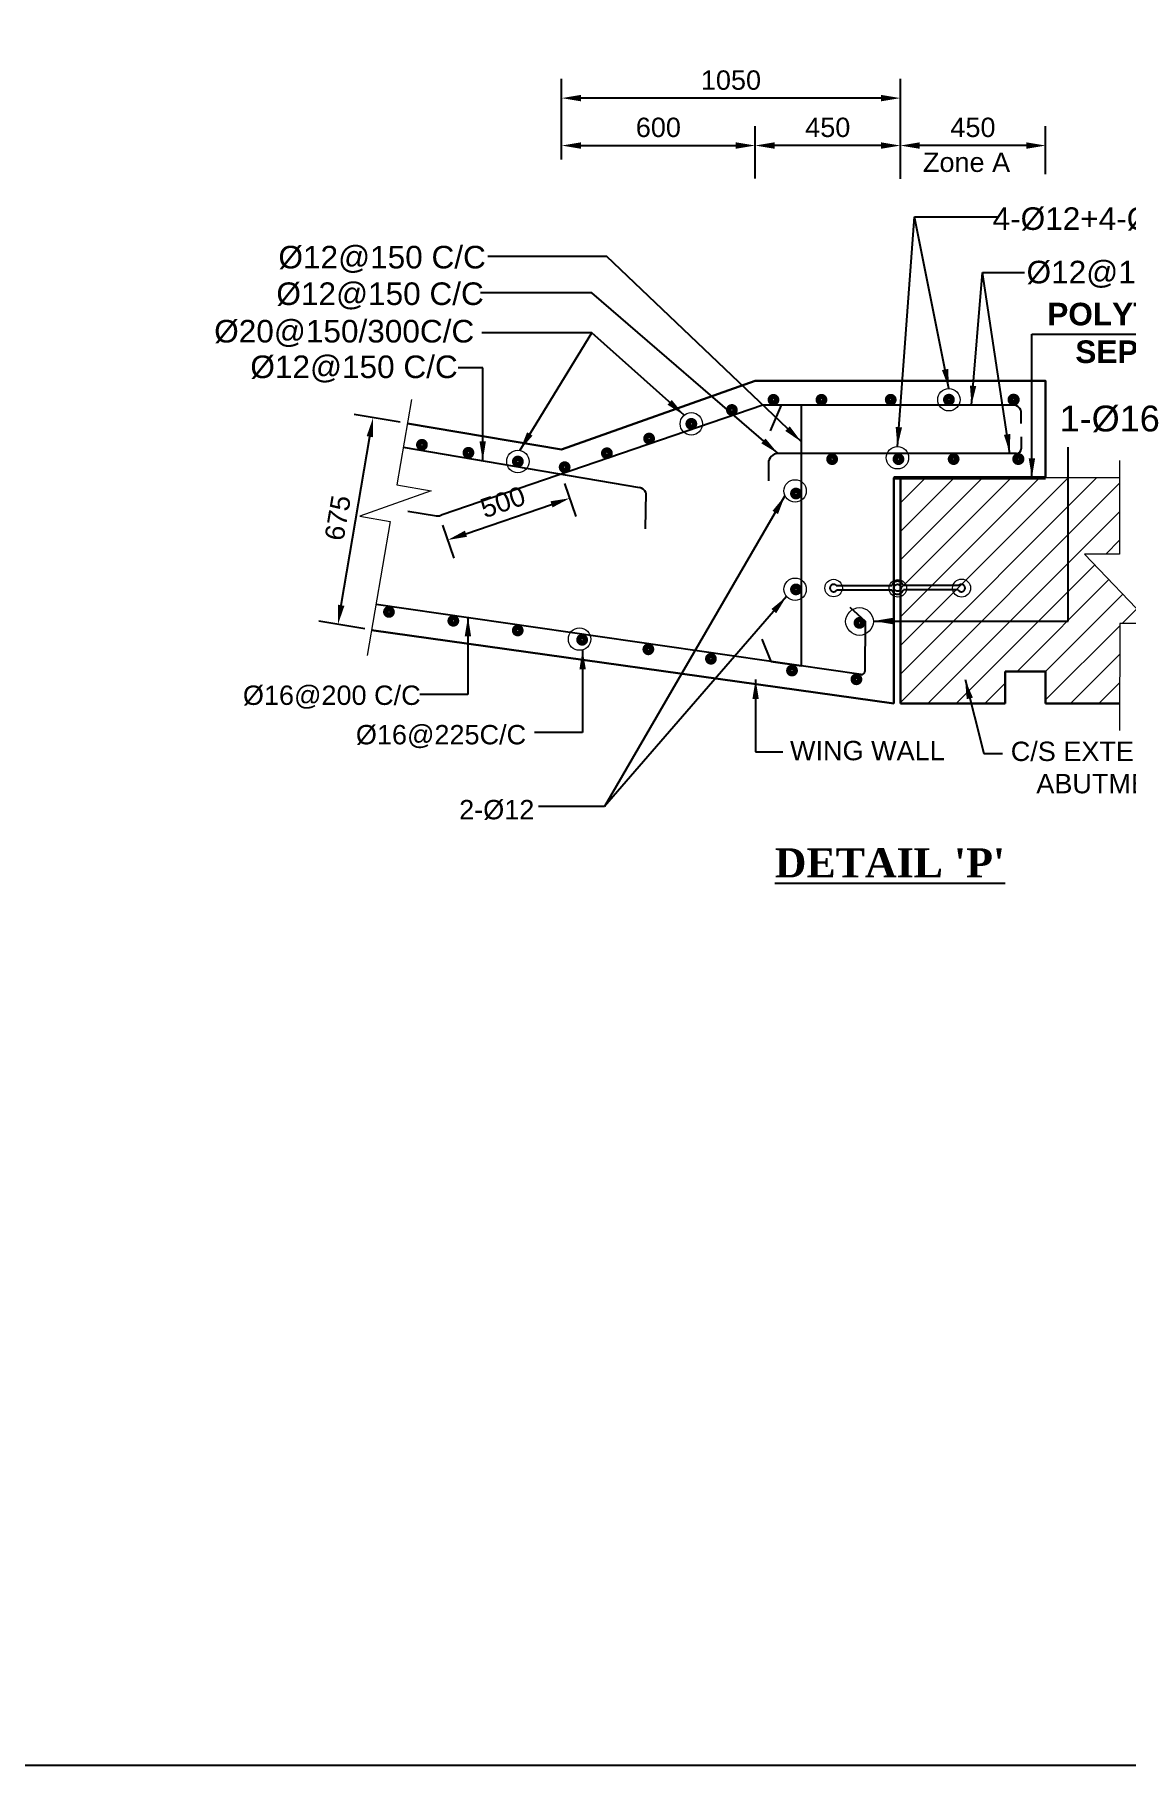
# Model space of a CAD drawing. Extents: x -358915 to 1258323, y -1667244 to -305611.
# Drawn here: x 627806 to 634573, y -1489454 to -1478726 of the extents above; entities that cross this region are included whole.
import ezdxf

# ---------------------------------------------------------------- set-up
doc = ezdxf.new("R2010")
doc.units = 0
doc.header["$LTSCALE"] = 300
doc.header["$MEASUREMENT"] = 0
doc.linetypes.add('ACAD_ISO03W100', pattern=[30, 12, -18])
doc.linetypes.add('DASHED2', pattern=[9.525, 6.35, -3.175])
doc.layers.get('0').update_dxf_attribs({"linetype": 'CONTINUOUS'})
doc.layers.get('DEFPOINTS').update_dxf_attribs({"linetype": 'CONTINUOUS'})
for name, color, linetype, lineweight in [('Dim', 7, 'CONTINUOUS', 9), ('Dimension', 8, 'CONTINUOUS', 18), ('ROD', 1, 'CONTINUOUS', 30)]:
    doc.layers.add(name, color=color, linetype=linetype, lineweight=lineweight)
for name, color, linetype in [('DOTTED', 240, 'DASHED2'), ('LINE', 7, 'CONTINUOUS'), ('REINF.', 1, 'CONTINUOUS'), ('TXT', 7, 'CONTINUOUS')]:
    doc.layers.add(name, color=color, linetype=linetype)
doc.styles.add('Arial', font='arial.ttf')
doc.styles.add('DIM', font='isocp3.shx')
doc.dimstyles.new('dim_60', dxfattribs={"dimtxt": 120, "dimasz": 120, "dimexe": 60, "dimexo": 60, "dimgap": 50, "dimtad": 1, "dimdec": 0, "dimzin": 0, "dimdsep": 46, "dimtxsty": 'DIM', "dimcen": 0.09, "dimclrd": 5, "dimclre": 5, "dimclrt": 7, "dimadec": 0, "dimazin": 0, "dimtfac": 1, "dimtdec": 0, "dimtmove": 0, "dimatfit": 3, "dimfxl": 1, "dimtolj": 1, "dimtzin": 0, "dimarcsym": 0})

# ---------------------------------------------------------------- blocks, each defined once
blk = doc.blocks.new('*D748')
at = {"layer": 'DEFPOINTS', "color": 0, "ltscale": 500, "transparency": 16777216}
for p in [(633172, -1479414), (633172, -1479680), (634072, -1479652)]:
    blk.add_point(p, dxfattribs=at)
at = {"layer": 'Dim', "color": 5, "lineweight": -2, "ltscale": 500, "transparency": 16777216}
for p, q in [((633172, -1479620), (633172, -1479294)), ((634072, -1479592), (634072, -1479294)), ((633952, -1479414), (633292, -1479414))]:
    blk.add_line(p, q, dxfattribs=at)
at = {"layer": 'Dim', "color": 5, "ltscale": 500, "transparency": 16777216}
for points in [[(633292, -1479394), (633292, -1479434), (633172, -1479414)], [(633952, -1479394), (633952, -1479434), (634072, -1479414)]]:
    blk.add_solid(points, dxfattribs=at)
at = {"layer": 'Dim', "color": 7, "ltscale": 500, "transparency": 16777216, "insert": (633622, -1479302), "char_height": 120, "attachment_point": 5, "style": 'Arial'}
blk.add_mtext('\\A1;450', dxfattribs=at)
blk = doc.blocks.new('*D749')
at = {"layer": 'DEFPOINTS', "color": 0, "ltscale": 500, "transparency": 16777216}
for p in [(632272, -1479414), (632272, -1479678), (633172, -1479680)]:
    blk.add_point(p, dxfattribs=at)
at = {"layer": 'Dim', "color": 5, "lineweight": -2, "ltscale": 500, "transparency": 16777216}
for p, q in [((632272, -1479618), (632272, -1479294)), ((633172, -1479620), (633172, -1479294)), ((633052, -1479414), (632392, -1479414))]:
    blk.add_line(p, q, dxfattribs=at)
at = {"layer": 'Dim', "color": 5, "ltscale": 500, "transparency": 16777216}
for points in [[(632392, -1479394), (632392, -1479434), (632272, -1479414)], [(633052, -1479394), (633052, -1479434), (633172, -1479414)]]:
    blk.add_solid(points, dxfattribs=at)
at = {"layer": 'Dim', "color": 7, "ltscale": 500, "transparency": 16777216, "insert": (632722, -1479302), "char_height": 120, "attachment_point": 5, "style": 'Arial'}
blk.add_mtext('\\A1;450', dxfattribs=at)
blk = doc.blocks.new('*D750')
at = {"layer": 'DEFPOINTS', "color": 0, "ltscale": 500, "transparency": 16777216}
for p in [(632272, -1479414), (631072, -1479561), (632272, -1479678)]:
    blk.add_point(p, dxfattribs=at)
at = {"layer": 'Dim', "color": 5, "lineweight": -2, "ltscale": 500, "transparency": 16777216}
for p, q in [((631072, -1479501), (631072, -1479294)), ((632272, -1479618), (632272, -1479294)), ((631192, -1479414), (632152, -1479414))]:
    blk.add_line(p, q, dxfattribs=at)
at = {"layer": 'Dim', "color": 5, "ltscale": 500, "transparency": 16777216}
for points in [[(631192, -1479394), (631192, -1479434), (631072, -1479414)], [(632152, -1479394), (632152, -1479434), (632272, -1479414)]]:
    blk.add_solid(points, dxfattribs=at)
at = {"layer": 'Dim', "color": 7, "ltscale": 500, "transparency": 16777216, "insert": (631672, -1479302), "char_height": 120, "attachment_point": 5, "style": 'Arial'}
blk.add_mtext('\\A1;600', dxfattribs=at)
blk = doc.blocks.new('*D751')
at = {"layer": 'DEFPOINTS', "color": 0, "ltscale": 500, "transparency": 16777216}
for p in [(631072, -1481451), (631123, -1481600), (630315, -1481710)]:
    blk.add_point(p, dxfattribs=at)
at = {"layer": 'Dim', "color": 5, "lineweight": -2, "ltscale": 500, "transparency": 16777216}
for p, q in [((631091, -1481508), (631161, -1481713)), ((630479, -1481820), (631009, -1481638)), ((630334, -1481767), (630405, -1481972))]:
    blk.add_line(p, q, dxfattribs=at)
at = {"layer": 'Dim', "color": 5, "ltscale": 500, "transparency": 16777216}
for points in [[(631003, -1481619), (631016, -1481657), (631123, -1481600)], [(630473, -1481801), (630486, -1481839), (630366, -1481859)]]:
    blk.add_solid(points, dxfattribs=at)
at = {"layer": 'Dim', "color": 7, "ltscale": 500, "transparency": 16777216, "insert": (630708, -1481624), "char_height": 120, "attachment_point": 5, "rotation": 18.9046, "style": 'Arial'}
blk.add_mtext('\\A1;500', dxfattribs=at)
blk = doc.blocks.new('*D752')
at = {"layer": 'DEFPOINTS', "color": 0, "ltscale": 500, "transparency": 16777216}
for p in [(629904, -1481100), (630131, -1481139), (629912, -1482420)]:
    blk.add_point(p, dxfattribs=at)
at = {"layer": 'Dim', "color": 5, "lineweight": -2, "ltscale": 500, "transparency": 16777216}
for p, q in [((630072, -1481128), (629786, -1481080)), ((629706, -1482263), (629884, -1481218)), ((629853, -1482410), (629567, -1482361))]:
    blk.add_line(p, q, dxfattribs=at)
at = {"layer": 'Dim', "color": 5, "ltscale": 500, "transparency": 16777216}
for points in [[(629864, -1481215), (629904, -1481222), (629904, -1481100)], [(629686, -1482260), (629726, -1482267), (629686, -1482382)]]:
    blk.add_solid(points, dxfattribs=at)
at = {"layer": 'Dim', "color": 7, "ltscale": 500, "transparency": 16777216, "insert": (629685, -1481722), "char_height": 120, "attachment_point": 5, "rotation": 80.3268, "style": 'Arial'}
blk.add_mtext('\\A1;675', dxfattribs=at)
blk = doc.blocks.new('*D753')
at = {"layer": 'DEFPOINTS', "color": 0, "ltscale": 500, "transparency": 16777216}
for p in [(631072, -1479120), (631072, -1479407), (633172, -1479407)]:
    blk.add_point(p, dxfattribs=at)
at = {"layer": 'Dim', "color": 5, "lineweight": -2, "ltscale": 500, "transparency": 16777216}
for p, q in [((631072, -1479347), (631072, -1479000)), ((633172, -1479347), (633172, -1479000)), ((633052, -1479120), (631192, -1479120))]:
    blk.add_line(p, q, dxfattribs=at)
at = {"layer": 'Dim', "color": 5, "ltscale": 500, "transparency": 16777216}
for points in [[(631192, -1479100), (631192, -1479140), (631072, -1479120)], [(633052, -1479100), (633052, -1479140), (633172, -1479120)]]:
    blk.add_solid(points, dxfattribs=at)
at = {"layer": 'Dim', "color": 7, "ltscale": 500, "transparency": 16777216, "insert": (632122, -1479009), "char_height": 120, "attachment_point": 5, "style": 'Arial'}
blk.add_mtext('\\A1;1050', dxfattribs=at)

msp = doc.modelspace()

# ---------------------------------------------------------------- hatches: boundary and pattern name
at = {"layer": 'Dim', "ltscale": 50}
h = msp.add_hatch(dxfattribs=at)
h.set_pattern_fill('ANSI31', color=8, scale=1000)
h.set_pattern_definition([(45, (-5065665.1, -19772.36), (-88.3883476, 88.3883476), [])])
h.paths.add_polyline_path([(634531.1, -1482873.1), (634531.7, -1482375.7), (634724.5, -1482375.7), (634314.3, -1481946.4), (634531.1, -1481946.4), (634531.1, -1481473.1), (633171.9, -1481473.1), (633171.9, -1482873.1), (633821.9, -1482873.1), (633821.9, -1482673.1), (634071.9, -1482673.1), (634071.9, -1482873.1)])

# ---------------------------------------------------------------- linework, layer by layer
at = {"color": 1, "lineweight": 15}
for centre, radius in [((632758.1, -1482156.9), 54.3), ((633156, -1482158.6), 54.3), ((633551.6, -1482156.9), 55.7)]:
    msp.add_circle(centre, radius, dxfattribs=at)
at = {"layer": 'Dim', "ltscale": 50}
for points in [[(630142, -1480987.2), (630050.2, -1481517.5), (630263.9, -1481554.5), (629820.6, -1481710.4), (630010.5, -1481743.3), (629867.4, -1482575)], [(634531.1, -1481365.7), (634531.1, -1481946.4), (634314.3, -1481946.4), (634724.5, -1482375.7), (634531.7, -1482375.7), (634530.9, -1483039.5)]]:
    msp.add_lwpolyline(points, dxfattribs=at)
at = {"layer": 'Dim', "color": 13, "ltscale": 50}
msp.add_lwpolyline([(633131.9, -1481473.1), (634071.7, -1481473.1)], dxfattribs=at)
at = {"layer": 'Dim', "ltscale": 50}
for centre, radius in [((633473, -1480989.3), 69.5), ((631876.3, -1481138.9), 69.5), ((633153.8, -1481349), 69.5), ((630801.2, -1481372.6), 69.5), ((632519.4, -1481554.8), 69.5), ((632519.4, -1482164.4), 69.5), ((632918.7, -1482364), 85.9), ((631183.6, -1482473.1), 69.5)]:
    msp.add_circle(centre, radius, dxfattribs=at)
at = {"layer": 'Dimension', "color": 0, "lineweight": 30, "ltscale": 2}
for p, q in [((631071.8, -1481298.9), (630116.2, -1481136.1)), ((633171.9, -1481473.1), (633171.9, -1482873.1)), ((633171.9, -1481656.9), (633171.9, -1482873.1)), ((633131.9, -1482873.1), (629894.5, -1482417.7)), ((633821.9, -1482673.1), (633821.9, -1482873.1)), ((633821.9, -1482673.1), (634071.9, -1482673.1)), ((634071.9, -1482673.1), (634071.9, -1482873.1)), ((633171.9, -1482873.1), (633821.9, -1482873.1)), ((634071.9, -1482873.1), (634531.1, -1482873.1))]:
    msp.add_line(p, q, dxfattribs=at)
for points in [[(634071.7, -1481470.4), (634071.7, -1480872.4), (632271.8, -1480872.4), (631071.8, -1481298.9)], [(633131.9, -1481473.1), (633131.9, -1481473.1), (633131.9, -1482873.1)]]:
    msp.add_lwpolyline(points, dxfattribs=at)
at = {"layer": 'DOTTED', "color": 7}
for p, q in [((632774.9, -1482141, 0), (632800.9, -1482141, 0)), ((632800.6, -1482141, 0), (633118.4, -1482141)), ((633508.1, -1482141, 0), (633190.8, -1482141)), ((633533.9, -1482141, 0), (633507.9, -1482141, 0)), ((632777.7, -1482168.8, 0), (633118.4, -1482168.8)), ((633531.1, -1482168.8, 0), (633190.8, -1482168.8))]:
    msp.add_line(p, q, dxfattribs=at)
at = {"layer": 'DOTTED', "color": 0, "linetype": 'ACAD_ISO03W100', "lineweight": 20, "ltscale": 100}
msp.add_lwpolyline([(634531.1, -1481473.1), (633131.9, -1481473.1)], dxfattribs=at)
at = {"layer": 'DOTTED', "color": 7}
msp.add_circle((633154.6, -1482154.9), 21.6, dxfattribs=at)
for centre, radius, start, end in [((632758.3, -1482156.7, 0), 22.8, 43.48746, 327.84316), ((633154.6, -1482153), 38.1, 18.39905, 161.60095), ((633550.4, -1482156.7, 0), 22.8, 212.15684, 136.51254), ((633154.6, -1482156.8), 38.1, 198.39905, 341.60095)]:
    msp.add_arc(centre, radius, start, end, dxfattribs=at)
at = {"layer": 'LINE', "lineweight": 50}
msp.add_line((633131.9, -1481473.1), (634071.7, -1481473.1), dxfattribs=at)
at = {"layer": 'LINE'}
msp.add_lwpolyline([(649573, -1489454.2), (620720.6, -1489454.2), (620720.6, -1469051.5), (649573, -1469051.5)], close=True, dxfattribs=at)
at = {"layer": 'REINF.'}
for p, q in [((630091, -1481283.9), (631555.2, -1481533.5)), ((633921.7, -1481218.6), (633921.7, -1481293.1)), ((632354.1, -1481383.1), (632354.1, -1481492.1)), ((633891.7, -1481323.1), (632414.1, -1481323.1)), ((631593.6, -1481565.2), (631589.8, -1481790.5)), ((632928.2, -1482693), (629922.6, -1482258.9)), ((632953.2, -1482362.9), (632951.1, -1482673.3))]:
    msp.add_line(p, q, dxfattribs=at)
msp.add_lwpolyline([(633921.7, -1481137.7), (633921.7, -1481072.4, 0.4142136), (633871.7, -1481022.4), (632318.7, -1481022.4), (630332.4, -1481702.6, -0.1945188), (630295.8, -1481710.9), (630119.8, -1481682.1)], format="xyb", dxfattribs=at)
for points in [[(632368.8, -1482612.2), (632559.5, -1482639.7), (632559.5, -1481022.4), (632433.5, -1481022.4), (632365.2, -1481182.7)], [(632859.2, -1482274.9), (632953.2, -1482362.9)], [(632312.8, -1482472.6), (632368.8, -1482612.2)]]:
    msp.add_lwpolyline(points, dxfattribs=at)
for centre, radius, start, end in [((633891.7, -1481293.1), 30, 270, 0), ((632414.1, -1481383.1), 60, 90, 180), ((631546.8, -1481582.8), 50, 20.59807, 80.3268), ((632931.1, -1482673.2), 20, 261.78164, 359.61223)]:
    msp.add_arc(centre, radius, start, end, dxfattribs=at)
at = {"layer": 'ROD', "const_width": 39.3}
for points in [[(632401.5, -1480984.5, -1), (632369.6, -1480995.5, -1)], [(632698.9, -1480984.3, -1), (632667, -1480995.3, -1)], [(633128.3, -1480984, -1), (633096.3, -1480995, -1)], [(633489, -1480983.7, -1), (633457, -1480994.8, -1)], [(633888.7, -1480983.2, -1), (633856.8, -1480994.3, -1)], [(633891.3, -1480983.5, -1), (633859.3, -1480994.5, -1)], [(632143.5, -1481047.4, -1), (632111.6, -1481058.5, -1)], [(631630.5, -1481224.5, -1), (631598.6, -1481235.5, -1)], [(631892.3, -1481133.4, -1), (631860.3, -1481144.4, -1)], [(630222.5, -1481263.3, -1), (630190.5, -1481274.3, -1)], [(630511.7, -1481318.3, -1), (630477.9, -1481317.9, -1)], [(631368.8, -1481315.6, -1), (631336.8, -1481326.7, -1)], [(630818.1, -1481372.8, -1), (630784.3, -1481372.3, -1)], [(631107, -1481402.1, -1), (631075.1, -1481413.1, -1)], [(632765, -1481352.3, -1), (632733.1, -1481363.3, -1)], [(633176.2, -1481352.1, -1), (633144.3, -1481363.1, -1)], [(633518.2, -1481351.8, -1), (633486.3, -1481362.8, -1)], [(633886, -1481351.8, 1), (633918, -1481362.8, 1)], [(633920.5, -1481351.6, -1), (633888.6, -1481362.6, -1)], [(632540.9, -1481565.4, -1), (632509, -1481576.4, -1)], [(632540.9, -1482159.6, -1), (632509, -1482170.6, -1)], [(630018, -1482299.3, -1), (629986.1, -1482310.3, -1)], [(630417.1, -1482354.2, -1), (630385.2, -1482365.2, -1)], [(632935.6, -1482373, -1), (632901.8, -1482372.5, -1)], [(630816.3, -1482414.1, -1), (630784.3, -1482425.1, -1)], [(631215.4, -1482471.9, -1), (631183.5, -1482482.9, -1)], [(631625.9, -1482530.9, -1), (631593.9, -1482541.9, -1)], [(632013.7, -1482589.6, -1), (631981.8, -1482600.6, -1)], [(632516.5, -1482662.6, -1), (632484.5, -1482673.6, -1)], [(632915.6, -1482716.7, -1), (632883.7, -1482727.8, -1)]]:
    msp.add_lwpolyline(points, format="xyb", close=True, dxfattribs=at)

# ---------------------------------------------------------------- texts
at = {"layer": 'TXT', "color": 0, "style": 'Arial'}
for s, insert, char_height, width, attachment_point in [('Zone A', (633852.5, -1479518.4), 120, 1538.547, 6), ('%%C12@150 C/C', (629317.1, -1480119.7), 140, 1515.01, 4), ('%%C12@150 C/C', (629304.4, -1480346.4), 140, 1515.01, 4), ('\\pxqc;{\\fArial|b1|i0|c0|p34;\\C6;POLYTHENE AS\\P SEPARATOR }', (636632.2, -1480576.2), 140, 3577.842, 6), ('WING WALL', (633447.1, -1483165), 120, 1538.547, 6), ('\\pxqc;C/S EXTENDED \\PABUTMENT', (635716.4, -1483269.7), 120, 2481.421, 6)]:
    msp.add_mtext(s, dxfattribs=dict(at, insert=insert, char_height=char_height, width=width, attachment_point=attachment_point))
for s, insert, char_height, attachment_point in [('4-%%C12+4-%%C12 (Within Zone A)', (636357.6, -1479887.9), 140, 6), ('%%C12@150 C/C', (635239.8, -1480212.3), 140, 6), ('%%C20@150/300C/C', (628918.8, -1480578.8), 140, 4), ('%%C12@150 C/C', (629142.9, -1480799.4), 140, 4), ('1-%%C16 ', (634159.1, -1481108.9), 160, 4), ('%%C16@200 C/C', (629096.7, -1482833.2), 120, 4), ('%%C16@225C/C', (629797, -1483077.5), 120, 4), ('2-%%C12', (630437.2, -1483532.4), 120, 4)]:
    msp.add_mtext(s, dxfattribs=dict(at, insert=insert, char_height=char_height, attachment_point=attachment_point))
at = {"layer": 'TXT', "color": 0, "insert": (633107.4, -1483860.1), "char_height": 64, "width": 1815.58, "attachment_point": 5}
msp.add_mtext("\\pxqc;{\\fTimes New Roman|b1|i0|c0|p18;\\H2.8125x;\\L\\C6;DETAIL 'P'}", dxfattribs=at)

# ---------------------------------------------------------------- dimensions: what is measured, and where the dimension line sits
at = {"layer": 'Dim', "ltscale": 500}
for base, p1, p2, text, picture, middle in [((631071.8, -1479120.4), (633171.7, -1479407.3), (631071.8, -1479407.3), '1050', '*D753', (632121.7, -1479009.2)), ((632271.8, -1479413.6), (633171.7, -1479679.6), (632271.8, -1479678.4), '450', '*D749', (632721.7, -1479302.3)), ((633171.7, -1479413.6), (634071.7, -1479652.2), (633171.7, -1479679.6), '450', '*D748', (633621.7, -1479302.3))]:
    dim = msp.add_linear_dim(base=base, p1=p1, p2=p2, text=text, dimstyle='dim_60', override={"dimexe": 120, "dimtxsty": 'Arial', "dimfxl": 120}, dxfattribs=at)
    dim.commit()
    dim.dimension.update_dxf_attribs({"geometry": picture, "text_midpoint": middle})
for base, p1, p2, angle, text, picture, middle in [((632271.8, -1479413.6), (631071.8, -1479561.4), (632271.8, -1479678.4), 180, '600', '*D750', (631671.8, -1479302.3)), ((631122.6, -1481599.5), (630314.9, -1481710.3), (631071.8, -1481451.1), 18.90462, '500', '*D751', (630708.1, -1481623.9))]:
    dim = msp.add_linear_dim(base=base, p1=p1, p2=p2, angle=angle, text=text, dimstyle='dim_60', override={"dimexe": 120, "dimtxsty": 'Arial', "dimfxl": 120}, dxfattribs=at)
    dim.commit()
    dim.dimension.update_dxf_attribs({"geometry": picture, "text_midpoint": middle})
dim = msp.add_aligned_dim(p1=(629912.3, -1482420.2), p2=(630130.7, -1481138.5), distance=229.8, text='675', dimstyle='dim_60', override={"dimexe": 120, "dimtxsty": 'Arial', "dimfxl": 120}, dxfattribs=at)
dim.commit()
dim.dimension.update_dxf_attribs({"geometry": '*D752', "text_midpoint": (629685.3, -1481722.1)})

# ---------------------------------------------------------------- leaders
at = {"layer": 'LINE'}
for points in [[(633153.8, -1481279.6), (633259, -1479855.8), (633780.5, -1479855.8)], [(633473, -1480919.8), (633259, -1479855.8), (633780.5, -1479855.8)], [(632559.5, -1481251.4), (631352.1, -1480101.5), (630615.9, -1480101.5)], [(633613, -1481022.4), (633681.1, -1480200.5), (633941.9, -1480200.5)], [(633851.6, -1481323.1), (633681.1, -1480200.5), (633941.9, -1480200.5)], [(632414.1, -1481323.1), (631259.1, -1480327.5), (630570.4, -1480327.5)], [(631831.7, -1481085.6), (631259.1, -1480575.6), (630577.9, -1480575.6)], [(630812.6, -1481304), (631259.1, -1480575.6)], [(633987.5, -1481473.1), (633987.5, -1480583), (635650.8, -1480583)], [(630583.2, -1481367.8), (630583.2, -1480791.4), (630430.8, -1480791.4)], [(633004.6, -1482361.2), (634211.9, -1482361.2), (634211.9, -1481282.6)], [(632456.7, -1481584.7), (631337.3, -1483509.9), (630928, -1483509.9)], [(632466.4, -1482209.2), (631337.3, -1483509.9)], [(630491.6, -1482335.6), (630491.6, -1482817.1), (630194, -1482817.1)], [(631202.5, -1482540), (631202.5, -1483051.9), (630904.8, -1483051.9)], [(632274.8, -1482724.3), (632274.8, -1483171.5), (632442.6, -1483171.5)], [(633573.1, -1482724.3), (633688.9, -1483181.3), (633804.7, -1483181.3)]]:
    msp.add_leader(points, dimstyle='dim_60', dxfattribs=at)

doc.saveas('drawing.dxf')
